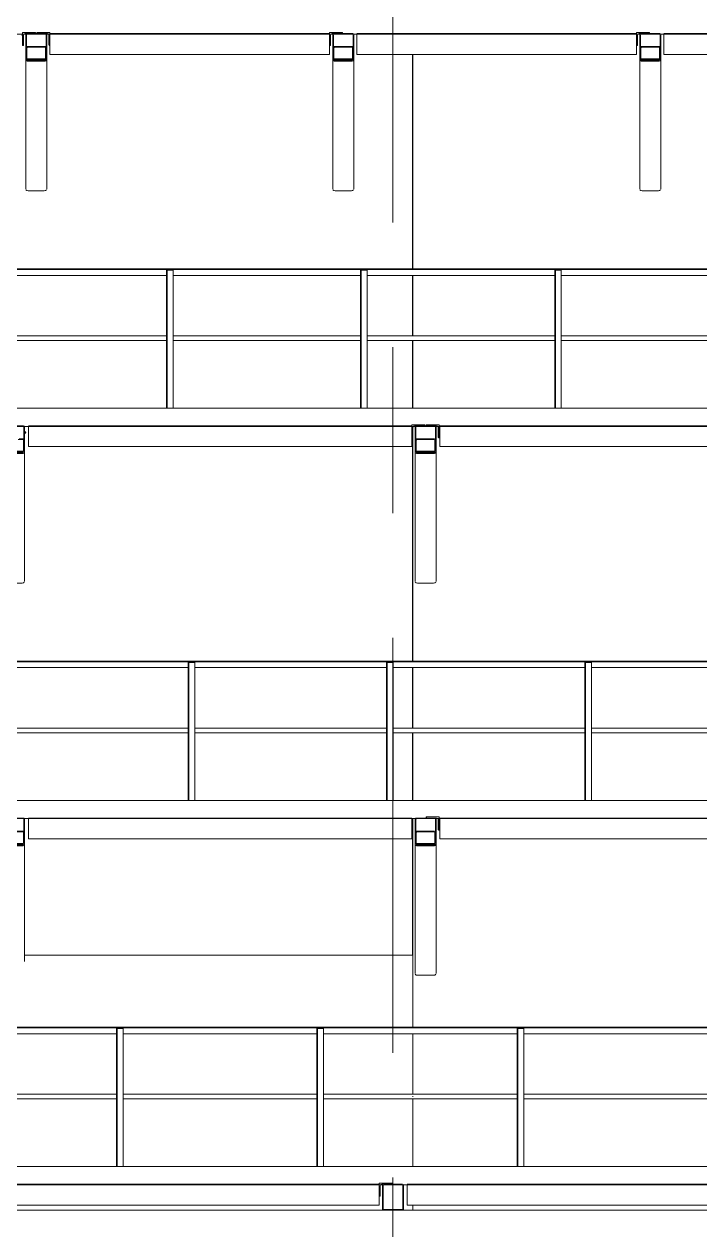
# Model space of a CAD drawing. Header units: millimetres. Extents: x 51154 to 151340, y -24069 to 30962.
# Drawn here: x 89109 to 94282, y 10150 to 19372 of the extents above; entities that cross this region are included whole.
import ezdxf

# ---------------------------------------------------------------- set-up
doc = ezdxf.new("R2010")
doc.units = ezdxf.units.MM
doc.linetypes.add('Осевые', pattern=[6350, 1270, -952.5, 3175, -952.5])
for name, color, linetype, lineweight in [('Балясины', 7, 'Continuous', 9), ('Каркас несущий', 7, 'Continuous', 9), ('Ограждение', 7, 'Continuous', 9), ('Перекрытия', 7, 'Continuous', 9), ('Поручни', 7, 'Continuous', 9), ('Стены', 7, 'Continuous', 9)]:
    doc.layers.add(name, color=color, linetype=linetype, lineweight=lineweight)
doc.layers.add('Оси-3', color=7, linetype='Осевые', lineweight=9, true_color=0xaaaaaa)

# ---------------------------------------------------------------- blocks, each defined once
blk = doc.blocks.new('Швеллеры стальные гнутые равнополочные  ГОСТ 8278-83_Гн_ - Гн200x80x5-V11-Разрез 1-1')
at = {"layer": 'Каркас несущий'}
for p, q in [((82151.6, 10493), (82151.6, 10307)), ((82156.6, 10312), (82156.6, 10488)), ((82231.6, 10500), (82158.6, 10500)), ((82163.6, 10495), (82231.6, 10495)), ((82231.6, 10495), (82231.6, 10500)), ((82158.6, 10300), (82231.6, 10300)), ((82231.6, 10305), (82163.6, 10305)), ((82231.6, 10300), (82231.6, 10305))]:
    blk.add_line(p, q, dxfattribs=at)
for centre, start, end in [((82158.6, 10493), 90, 180), ((82163.6, 10488), 90, 180), ((82158.6, 10307), 180, 270), ((82163.6, 10312), 180, 270)]:
    blk.add_arc(centre, 7, start, end, dxfattribs=at)
blk = doc.blocks.new('Швеллеры стальные гнутые равнополочные  ГОСТ 8278-83_Гн_ - Гн200x80x5-565226-Разрез 1-1')
at = {"layer": 'Каркас несущий'}
for p, q in [((82231.6, 10500), (82231.6, 10495)), ((82304.6, 10500), (82231.6, 10500)), ((82231.6, 10495), (82299.6, 10495)), ((82306.6, 10488), (82306.6, 10312)), ((82311.6, 10307), (82311.6, 10493)), ((82299.6, 10305), (82231.6, 10305)), ((82231.6, 10305), (82231.6, 10300)), ((82231.6, 10300), (82304.6, 10300))]:
    blk.add_line(p, q, dxfattribs=at)
for centre, start, end in [((82299.6, 10488), 0, 90), ((82304.6, 10493), 0, 90), ((82299.6, 10312), 270, 0), ((82304.6, 10307), 270, 0)]:
    blk.add_arc(centre, 7, start, end, dxfattribs=at)
blk = doc.blocks.new('Уголки стальные горячекатанные равнополочные ГОСТ 8509-93 - L100x8-V12-Разрез 1-1')
at = {"layer": 'Каркас несущий'}
for p, q in [((86026.6, 10508), (85926.6, 10508)), ((85926.6, 10508), (85926.6, 10408)), ((85934.6, 10412), (85934.6, 10488)), ((85946.6, 10500), (86022.6, 10500)), ((86026.6, 10504), (86026.6, 10508)), ((85926.6, 10408), (85930.6, 10408))]:
    blk.add_line(p, q, dxfattribs=at)
for centre, radius, start, end in [((85946.6, 10488), 12, 90, 180), ((86022.6, 10504), 4, 270, 0), ((85930.6, 10412), 4, 270, 0)]:
    blk.add_arc(centre, radius, start, end, dxfattribs=at)
blk = doc.blocks.new('Швеллеры стальные гнутые равнополочные  ГОСТ 8278-83_Гн_ - Гн160x80x5-579893-Разрез 1-1')
at = {"layer": 'Каркас несущий'}
for p, q in [((91826.6, 10500), (88911.6, 10500)), ((88911.6, 10347), (88911.6, 10493)), ((88911.6, 10492.9), (88911.6, 10488)), ((91826.6, 10493), (91826.6, 10347)), ((91826.6, 10488), (91826.6, 10492.9)), ((88911.6, 10352), (88911.6, 10347.1)), ((88911.6, 10340), (88911.6, 10347)), ((88911.6, 10340), (91826.6, 10340)), ((91826.6, 10340), (88911.6, 10340)), ((91826.6, 10347.1), (91826.6, 10352)), ((91826.6, 10347), (91826.6, 10340))]:
    blk.add_line(p, q, dxfattribs=at)
blk = doc.blocks.new('Швеллеры стальные горячекатанные ГОСТ 8240-97_П_ - 18П-583039-Разрез 1-1')
at = {"layer": 'Каркас несущий'}
blk.add_line((82141.6, 10300), (101906.8, 10300), dxfattribs=at)
blk = doc.blocks.new('Ограждение - 50х5-V15-Разрез 1-1')
at = {"layer": 'Балясины'}
for p, q in [((100551.7, 11690.2), (100548.5, 11690.2)), ((100548.5, 11690.2), (100548.5, 10635)), ((100553.5, 11690.2), (100551.7, 11690.2)), ((100553.5, 11690.2), (100553.5, 10635)), ((100559, 11690.2), (100553.5, 11690.2)), ((100596.7, 11690.2), (100559, 11690.2)), ((100598.5, 11690.2), (100596.7, 11690.2)), ((100598.5, 11690.2), (100598.5, 10635)), ((100598.5, 11690.2), (100598.5, 10635)), ((100548.5, 10635), (100551.7, 10635)), ((100551.7, 10635), (100553.5, 10635)), ((100553.5, 10635), (100559, 10635)), ((100559, 10635), (100596.7, 10635)), ((100596.7, 10635), (100598.5, 10635))]:
    blk.add_line(p, q, dxfattribs=at)
blk = doc.blocks.new('Ограждение - Ограждение-583171-Разрез 1-1')
at = {"layer": 'Поручни'}
for p, q in [((82151.6, 11700.1), (101921.6, 11700.1)), ((82151.6, 11695.1), (101921.6, 11695.1)), ((88332.1, 11650.1), (89817, 11650.1)), ((88332.1, 11650.1), (89817, 11650.1)), ((89865.2, 11650.1), (91350.1, 11650.1)), ((89865.2, 11650.1), (91350.1, 11650.1)), ((91398.3, 11650.1), (92883.2, 11650.1)), ((91398.3, 11650.1), (92883.2, 11650.1)), ((92931.4, 11650.1), (94416.2, 11650.1)), ((92931.4, 11650.1), (94416.2, 11650.1)), ((88332.1, 11187.5), (89817, 11187.5)), ((89820.2, 11187.5), (89823.6, 11187.5)), ((89865.2, 11187.5), (91350.1, 11187.5)), ((91353.3, 11187.5), (91356.7, 11187.5)), ((91398.3, 11187.5), (92883.2, 11187.5)), ((92886.4, 11187.5), (92889.8, 11187.5)), ((92931.4, 11187.5), (94416.2, 11187.5)), ((88332.1, 11152.1), (89817, 11152.1)), ((89820.2, 11152.1), (89823.6, 11152.1)), ((89865.2, 11152.1), (91350.1, 11152.1)), ((91353.3, 11152.1), (91356.7, 11152.1)), ((91398.3, 11152.1), (92883.2, 11152.1)), ((92886.4, 11152.1), (92889.8, 11152.1)), ((92931.4, 11152.1), (94416.2, 11152.1)), ((82151.6, 10635), (101921.7, 10635)), ((88880.8, 10495), (91852.5, 10495)), ((91863.6, 10495), (91999.2, 10495)), ((92010.8, 10495), (94982.5, 10495))]:
    blk.add_line(p, q, dxfattribs=at)
for p in [(-10731.5, 0), (-9198.5, 0), (-7665.4, 0)]:
    blk.add_blockref('Ограждение - 50х5-V15-Разрез 1-1', p)
blk = doc.blocks.new('Ограждение - Ограждение-585888-Разрез 1-1')
at = {"layer": 'Поручни'}
for p, q in [((82771.6, 14500.1), (101921.6, 14500.1)), ((82786.6, 14495.1), (101906.8, 14495.1)), ((88894.1, 14450.1), (90364.5, 14450.1)), ((88894.1, 14450.1), (90364.5, 14450.1)), ((90412.7, 14450.1), (91883.1, 14450.1)), ((90412.7, 14450.1), (91883.1, 14450.1)), ((91931.3, 14450.1), (93401.6, 14450.1)), ((91931.3, 14450.1), (93401.6, 14450.1)), ((93449.8, 14450.1), (94920.2, 14450.1)), ((93449.8, 14450.1), (94920.2, 14450.1)), ((88894.1, 13987.5), (90364.5, 13987.5)), ((88894.1, 13952.1), (90364.5, 13952.1)), ((90367.7, 13987.5), (90371.1, 13987.5)), ((90367.7, 13952.1), (90371.1, 13952.1)), ((90412.7, 13987.5), (91883.1, 13987.5)), ((90412.7, 13952.1), (91883.1, 13952.1)), ((91886.3, 13987.5), (91889.7, 13987.5)), ((91886.3, 13952.1), (91889.7, 13952.1)), ((91931.3, 13987.5), (93401.6, 13987.5)), ((91931.3, 13952.1), (93401.6, 13952.1)), ((93404.8, 13987.5), (93408.2, 13987.5)), ((93404.8, 13952.1), (93408.2, 13952.1)), ((93449.8, 13987.5), (94920.2, 13987.5)), ((93449.8, 13952.1), (94920.2, 13952.1)), ((82771.6, 13435), (101921.6, 13435)), ((89110.8, 13295), (92102.5, 13295)), ((92113.6, 13295), (92249.6, 13295)), ((92260.8, 13295), (95252.5, 13295))]:
    blk.add_line(p, q, dxfattribs=at)
for p in [(-10184.1, 2800), (-8665.5, 2800), (-7146.9, 2800)]:
    blk.add_blockref('Ограждение - 50х5-V15-Разрез 1-1', p)
blk = doc.blocks.new('Профили стальные гнутые замкнутые сварные квадратные ГОСТ  30245-2003 - 160x160x8-V24-Разрез 1-1')
at = {"layer": 'Каркас несущий'}
for p, q in [((88951.6, 13187.3), (88951.6, 13099.6)), ((88959.6, 13106.7), (88959.6, 13187.3)), ((89093.6, 13200), (88969.6, 13200)), ((88969.6, 13194.3), (89093.6, 13194.3)), ((89103.6, 13187.3), (89103.6, 13106.7)), ((89111.6, 13099.6), (89111.6, 13187.3)), ((88951.6, 13099.6), (88951.6, 12203.1)), ((89111.6, 12203.1), (89111.6, 13099.6)), ((89093.6, 13092.5), (88969.6, 13092.5)), ((88969.6, 13086.9), (89093.6, 13086.9))]:
    blk.add_line(p, q, dxfattribs=at)
for centre, major_axis, start_param, end_param in [((88969.6, 13187.3), (18, 0), 1.570796, 2.356194), ((88969.6, 13187.3), (10, 0), 1.570796, 3.141593), ((89093.6, 13187.3), (18, 0), 0.785398, 1.570796), ((89093.6, 13187.3), (10, 0), 0, 1.570796), ((88969.6, 13099.6), (18, 0), 3.141593, 4.712389), ((88969.6, 13099.6), (10, 0), 3.141593, 4.712389), ((89093.6, 13099.6), (10, 0), 4.712389, 6.283185), ((89093.6, 13099.6), (18, 0), 4.712389, 6.283185)]:
    blk.add_ellipse(centre, major_axis=major_axis, ratio=0.707107, start_param=start_param, end_param=end_param, dxfattribs=at)
blk = doc.blocks.new('Профили стальные гнутые замкнутые сварные квадратные ГОСТ  30245-2003 - 160x160x8-V25-Разрез 1-1')
at = {"layer": 'Каркас несущий'}
for p, q in [((92101.6, 13187.3), (92101.6, 13099.6)), ((92109.6, 13106.7), (92109.6, 13187.3)), ((92243.6, 13200), (92119.6, 13200)), ((92119.6, 13194.3), (92243.6, 13194.3)), ((92253.6, 13187.3), (92253.6, 13106.7)), ((92261.6, 13099.6), (92261.6, 13187.3)), ((92101.6, 13099.6), (92101.6, 12109.6)), ((92261.6, 12109.6), (92261.6, 13099.6)), ((92243.6, 13092.5), (92119.6, 13092.5)), ((92119.6, 13086.9), (92243.6, 13086.9)), ((92243.6, 12096.9), (92119.6, 12096.9))]:
    blk.add_line(p, q, dxfattribs=at)
for centre, major_axis, start_param, end_param in [((92119.6, 13187.3), (18, 0), 1.570796, 2.356194), ((92119.6, 13187.3), (10, 0), 1.570796, 3.141593), ((92243.6, 13187.3), (18, 0), 0.785398, 1.570796), ((92243.6, 13187.3), (10, 0), 0, 1.570796), ((92119.6, 13099.6), (18, 0), 3.141593, 4.712389), ((92119.6, 13099.6), (10, 0), 3.141593, 4.712389), ((92243.6, 13099.6), (10, 0), 4.712389, 6.283185), ((92243.6, 13099.6), (18, 0), 4.712389, 6.283185), ((92119.6, 12109.6), (18, 0), 3.549774, 4.712389), ((92243.6, 12109.6), (18, 0), 4.712389, 5.875004)]:
    blk.add_ellipse(centre, major_axis=major_axis, ratio=0.707107, start_param=start_param, end_param=end_param, dxfattribs=at)
blk = doc.blocks.new('Уголки стальные горячекатанные равнополочные ГОСТ 8509-93 - L100x8-568910-Разрез 1-1')
at = {"layer": 'Каркас несущий'}
for p, q in [((82336.6, 10508), (82236.6, 10508)), ((82236.6, 10508), (82236.6, 10504)), ((82240.6, 10500), (82316.6, 10500)), ((82328.6, 10488), (82328.6, 10412)), ((82336.6, 10408), (82336.6, 10508)), ((82332.6, 10408), (82336.6, 10408))]:
    blk.add_line(p, q, dxfattribs=at)
for centre, radius, start, end in [((82240.6, 10504), 4, 180, 270), ((82316.6, 10488), 12, 0, 90), ((82332.6, 10412), 4, 180, 270)]:
    blk.add_arc(centre, radius, start, end, dxfattribs=at)
blk = doc.blocks.new('Швеллеры стальные гнутые равнополочные  ГОСТ 8278-83_Гн_ - Гн160x80x5-570158-Разрез 1-1')
at = {"layer": 'Каркас несущий'}
for p, q in [((92076.6, 13300), (89141.6, 13300)), ((89141.6, 13147), (89141.6, 13293)), ((89141.6, 13292.9), (89141.6, 13288)), ((92076.6, 13293), (92076.6, 13147)), ((92076.6, 13288), (92076.6, 13292.9)), ((89141.6, 13152), (89141.6, 13147.1)), ((89141.6, 13140), (89141.6, 13147)), ((89141.6, 13140), (92076.6, 13140)), ((92076.6, 13140), (89141.6, 13140)), ((92076.6, 13147.1), (92076.6, 13152)), ((92076.6, 13147), (92076.6, 13140))]:
    blk.add_line(p, q, dxfattribs=at)
blk = doc.blocks.new('Ограждение - Ограждение-593931-Разрез 1-1')
at = {"layer": 'Поручни'}
for p, q in [((82771.6, 17500.1), (101921.6, 17500.1)), ((82786.6, 17495.1), (101921.6, 17495.1)), ((88761.8, 17450.1), (90199.1, 17450.1)), ((88761.8, 17450.1), (90199.1, 17450.1)), ((90247.3, 17450.1), (91684.6, 17450.1)), ((90247.3, 17450.1), (91684.6, 17450.1)), ((91732.8, 17450.1), (93170.1, 17450.1)), ((91732.8, 17450.1), (93170.1, 17450.1)), ((93218.3, 17450.1), (94655.6, 17450.1)), ((93218.3, 17450.1), (94655.6, 17450.1)), ((88761.8, 16987.5), (90199.1, 16987.5)), ((90202.3, 16987.5), (90205.7, 16987.5)), ((90247.3, 16987.5), (91684.6, 16987.5)), ((91687.8, 16987.5), (91691.2, 16987.5)), ((91732.8, 16987.5), (93170.1, 16987.5)), ((93173.3, 16987.5), (93176.7, 16987.5)), ((93218.3, 16987.5), (94655.6, 16987.5)), ((88761.8, 16952.1), (90199.1, 16952.1)), ((90202.3, 16952.1), (90205.7, 16952.1)), ((90247.3, 16952.1), (91684.6, 16952.1)), ((91687.8, 16952.1), (91691.2, 16952.1)), ((91732.8, 16952.1), (93170.1, 16952.1)), ((93173.3, 16952.1), (93176.7, 16952.1)), ((93218.3, 16952.1), (94655.6, 16952.1)), ((82771.6, 16435), (101921.8, 16435)), ((89110.8, 16295), (92102.5, 16295)), ((92113.6, 16295), (92249.6, 16295)), ((92260.8, 16295), (95252.5, 16295))]:
    blk.add_line(p, q, dxfattribs=at)
for p in [(-10349.4, 5800), (-8863.9, 5800), (-7378.4, 5800)]:
    blk.add_blockref('Ограждение - 50х5-V15-Разрез 1-1', p)
blk = doc.blocks.new('Профили стальные гнутые замкнутые сварные квадратные ГОСТ  30245-2003 - 160x160x8-V31-Разрез 1-1')
at = {"layer": 'Каркас несущий'}
for p, q in [((88951.6, 16187.3), (88951.6, 16099.6)), ((88959.6, 16107.7), (88959.6, 16187.3)), ((89064.6, 16194.3), (89093.6, 16194.3)), ((89093.6, 16200), (89070.7, 16200)), ((89103.6, 16187.3), (89103.6, 16107.6)), ((89111.6, 16099.6), (89111.6, 16187.3)), ((88951.6, 16099.6), (88951.6, 15109.6)), ((89093.6, 16092.5), (88969.6, 16092.5)), ((88969.6, 16086.9), (89093.6, 16086.9)), ((89111.6, 15109.6), (89111.6, 16099.6)), ((89093.6, 15096.9), (88969.6, 15096.9))]:
    blk.add_line(p, q, dxfattribs=at)
for centre, major_axis, start_param, end_param in [((89093.6, 16187.3), (18, 0), 0.785398, 1.570796), ((89093.6, 16187.3), (10, 0), 0, 1.570796), ((88969.6, 16099.6), (18, 0), 3.141593, 4.712389), ((88969.6, 16099.6), (10, 0), 3.141593, 4.712389), ((89093.6, 16099.6), (10, 0), 4.712389, 6.283185), ((89093.6, 16099.6), (18, 0), 4.712389, 6.283185), ((88969.6, 15109.6), (18, 0), 3.549774, 4.712389), ((89093.6, 15109.6), (18, 0), 4.712389, 5.875004)]:
    blk.add_ellipse(centre, major_axis=major_axis, ratio=0.707107, start_param=start_param, end_param=end_param, dxfattribs=at)
blk = doc.blocks.new('Ограждение - Ограждение-602312-Разрез 1-1')
at = {"layer": 'Поручни'}
for p, q in [((82781.6, 19295), (91472.5, 19295)), ((91483.6, 19295), (91617.5, 19295)), ((91630.8, 19295), (93822.5, 19295)), ((93833.6, 19295), (93969.6, 19295)), ((93980.8, 19295), (96152.5, 19295))]:
    blk.add_line(p, q, dxfattribs=at)
blk = doc.blocks.new('Швеллеры стальные гнутые равнополочные  ГОСТ 8278-83_Гн_ - Гн200x80x5-589179-Разрез 1-1')
at = {"layer": 'Каркас несущий'}
for p, q in [((101681.6, 13293), (101681.6, 13107)), ((101686.6, 13112), (101686.6, 13288)), ((101761.6, 13300), (101688.6, 13300)), ((101693.6, 13295), (101761.6, 13295)), ((101761.6, 13295), (101761.6, 13300)), ((101688.6, 13100), (101761.6, 13100)), ((101761.6, 13105), (101693.6, 13105)), ((101761.6, 13100), (101761.6, 13105))]:
    blk.add_line(p, q, dxfattribs=at)
for centre, start, end in [((101688.6, 13293), 90, 180), ((101693.6, 13288), 90, 180), ((101688.6, 13107), 180, 270), ((101693.6, 13112), 180, 270)]:
    blk.add_arc(centre, 7, start, end, dxfattribs=at)
blk = doc.blocks.new('Швеллеры стальные гнутые равнополочные  ГОСТ 8278-83_Гн_ - Гн200x80x5-589180-Разрез 1-1')
at = {"layer": 'Каркас несущий'}
for p, q in [((101761.6, 13300), (101761.6, 13295)), ((101834.6, 13300), (101761.6, 13300)), ((101761.6, 13295), (101829.6, 13295)), ((101836.6, 13288), (101836.6, 13112)), ((101841.6, 13107), (101841.6, 13293)), ((101829.6, 13105), (101761.6, 13105)), ((101761.6, 13105), (101761.6, 13100)), ((101761.6, 13100), (101834.6, 13100))]:
    blk.add_line(p, q, dxfattribs=at)
for centre, start, end in [((101829.6, 13288), 0, 90), ((101834.6, 13293), 0, 90), ((101829.6, 13112), 270, 0), ((101834.6, 13107), 270, 0)]:
    blk.add_arc(centre, 7, start, end, dxfattribs=at)
blk = doc.blocks.new('Швеллеры стальные гнутые равнополочные  ГОСТ 8278-83_Гн_ - Гн160x80x5-606193-Разрез 1-1')
at = {"layer": 'Каркас несущий'}
for p, q in [((91446.6, 19300), (89306.6, 19300)), ((89306.6, 19147), (89306.6, 19293)), ((89306.6, 19292.9), (89306.6, 19288)), ((91446.6, 19293), (91446.6, 19147)), ((91446.6, 19288), (91446.6, 19292.9)), ((89306.6, 19152), (89306.6, 19147.1)), ((89306.6, 19140), (89306.6, 19147)), ((89306.6, 19140), (91446.6, 19140)), ((91446.6, 19140), (89306.6, 19140)), ((91446.6, 19147.1), (91446.6, 19152)), ((91446.6, 19147), (91446.6, 19140))]:
    blk.add_line(p, q, dxfattribs=at)
blk = doc.blocks.new('Ограждение - 50х5-6021134-Разрез 1-1')
at = {"layer": 'Балясины'}
for p, q in [((87509.9, 19140), (87509.9, 17951)), ((87514.9, 19140), (87514.9, 17951)), ((87559.9, 19140), (87559.9, 17992.9)), ((87559.9, 19140), (87559.9, 17992.9)), ((87559.9, 17982.2), (87559.9, 17951)), ((87559.9, 17982.2), (87559.9, 17951)), ((87509.9, 17951), (87513.1, 17951)), ((87513.1, 17951), (87514.9, 17951)), ((87524.4, 17951), (87558.1, 17951)), ((87558.1, 17951), (87559.9, 17951))]:
    blk.add_line(p, q, dxfattribs=at)
blk = doc.blocks.new('Ограждение - 50х5-V63-Разрез 1-1')
at = {"layer": 'Балясины'}
for p, q in [((89103.1, 20534.2), (89099.9, 20534.2)), ((89099.9, 20534.2), (89099.9, 20500.1)), ((89099.9, 20496.9), (89099.9, 20494.1)), ((89104.9, 20534.2), (89103.1, 20534.2)), ((89104.9, 20534.2), (89104.9, 20500.1)), ((89110.4, 20534.2), (89104.9, 20534.2)), ((89104.9, 20496.9), (89104.9, 20494.1)), ((89148.1, 20534.2), (89110.4, 20534.2)), ((89149.9, 20534.2), (89148.1, 20534.2)), ((89149.9, 20534.2), (89149.9, 20500.1)), ((89149.9, 20534.2), (89149.9, 20500.1)), ((89149.9, 20496.9), (89149.9, 20494.1)), ((89149.9, 20496.9), (89149.9, 20494.1)), ((89099.9, 20451.9), (89099.9, 19987.5)), ((89104.9, 20451.9), (89104.9, 19987.5)), ((89149.9, 20451.9), (89149.9, 19987.5)), ((89149.9, 20451.9), (89149.9, 19987.5)), ((89099.9, 19952.1), (89099.9, 19435)), ((89104.9, 19952.1), (89104.9, 19435)), ((89149.9, 19952.1), (89149.9, 19435)), ((89149.9, 19952.1), (89149.9, 19435))]:
    blk.add_line(p, q, dxfattribs=at)
blk = doc.blocks.new('Ограждение - 50х5-V64-Разрез 1-1')
at = {"layer": 'Балясины'}
for p, q in [((85923.1, 17748.5), (85919.9, 17748.5)), ((85919.9, 17748.5), (85919.9, 17500.1)), ((85924.9, 17748.5), (85923.1, 17748.5)), ((85924.9, 17748.5), (85924.9, 17500.1)), ((85930.4, 17748.5), (85924.9, 17748.5)), ((85968.1, 17748.5), (85930.4, 17748.5)), ((85969.9, 17748.5), (85968.1, 17748.5)), ((85969.9, 17748.5), (85969.9, 17500.1)), ((85969.9, 17748.5), (85969.9, 17500.1)), ((85919.9, 17496.9), (85919.9, 17494.2)), ((85919.9, 17451.9), (85919.9, 16987.5)), ((85924.9, 17496.9), (85924.9, 17494.2)), ((85924.9, 17451.9), (85924.9, 16987.5)), ((85969.9, 17496.9), (85969.9, 17494.2)), ((85969.9, 17496.9), (85969.9, 17494.2)), ((85969.9, 17451.9), (85969.9, 16987.5)), ((85969.9, 17451.9), (85969.9, 16987.5)), ((85919.9, 16952.1), (85919.9, 16558.2)), ((85924.9, 16952.1), (85924.9, 16558.2)), ((85969.9, 16952.1), (85969.9, 16598.2)), ((85969.9, 16952.1), (85969.9, 16598.2)), ((85919.9, 16558.2), (85923.1, 16558.2)), ((85923.1, 16558.2), (85924.9, 16558.2)), ((85937.2, 16558.2), (85968.1, 16558.2)), ((85968.1, 16558.2), (85969.9, 16558.2)), ((85969.9, 16586.8), (85969.9, 16558.2)), ((85969.9, 16586.8), (85969.9, 16558.2))]:
    blk.add_line(p, q, dxfattribs=at)
blk = doc.blocks.new('Ограждение - Ограждение-617736-Разрез 1-1')
at = {"layer": 'Поручни'}
for p, q in [((89046.1, 20496.9), (89042.9, 20494.1)), ((89099.9, 20544), (89049.7, 20500.1)), ((89050.5, 20494.1), (89053.7, 20496.9)), ((89057.3, 20500.1), (89099.9, 20537.4)), ((89099.9, 20544), (89099.9, 20539.8)), ((89099.9, 20530.1), (89099.9, 20500.1)), ((89099.9, 20496.9), (89099.9, 20494.1)), ((88761.8, 20181.4), (89070.6, 20451.9)), ((88761.8, 20241.3), (89002.3, 20451.9)), ((88994.7, 20451.9), (88761.8, 20247.9)), ((89070.6, 20451.9), (88761.8, 20181.4)), ((88713.6, 20205.7), (88464.5, 19987.5)), ((88472.1, 19987.5), (88713.6, 20199)), ((88719.6, 20210.9), (88716.8, 20208.5)), ((88716.8, 20201.8), (88719.6, 20204.3)), ((88540.4, 19987.5), (88713.6, 20139.2)), ((88713.6, 20139.2), (88540.4, 19987.5)), ((88716.8, 20142), (88719.6, 20144.5)), ((88719.6, 20144.5), (88716.8, 20142)), ((89099.9, 20043.7), (89035.7, 19987.5)), ((89099.9, 20039.8), (89099.9, 20023.5)), ((89099.9, 20016.9), (89099.9, 20000.7)), ((88424.2, 19952.1), (87833.9, 19435)), ((87841.4, 19435), (88431.8, 19952.1)), ((87909.7, 19435), (88500.1, 19952.1)), ((88500.1, 19952.1), (87909.7, 19435)), ((89049, 19952.1), (88761.8, 19700.6)), ((88995.3, 19952.1), (88761.8, 19747.6)), ((89099.9, 19996.7), (89089.3, 19987.5)), ((88713.6, 19705.3), (88405, 19435)), ((88713.6, 19658.3), (88458.7, 19435)), ((88719.4, 19710.4), (88716.8, 19708.1)), ((88719.4, 19663.4), (88716.8, 19661.1)), ((89099.9, 19478.9), (89049.8, 19435)), ((89099.9, 19478.9), (89099.9, 19435)), ((89096.6, 19289.9), (89091.6, 19285.5)), ((85919.9, 17751.7), (87504.7, 19140)), ((87497.1, 19140), (85919.9, 17758.3)), ((88925.6, 19140.1), (87053.5, 17500.1)), ((88713.3, 19140.2), (87558.1, 18128.2)), ((87558.1, 19126.9), (87573, 19140)), ((87573, 19140), (87558.1, 19126.9)), ((88121.9, 19140), (87558.1, 18646.1)), ((88068.3, 19140), (87558.1, 18693.1)), ((85968.1, 17734.1), (87509.9, 19084.7)), ((87509.9, 19084.7), (85968.1, 17734.1)), ((87509.9, 18650.8), (86196.3, 17500.1)), ((87516, 18656.2), (87513.1, 18653.7)), ((87509.9, 18603.8), (86249.9, 17500.1)), ((87516, 18609.2), (87513.1, 18606.6)), ((87509.9, 18086), (86841.1, 17500.1)), ((85919.9, 17754.1), (85919.9, 17758.3)), ((85919.9, 17694.3), (85919.9, 17744.4)), ((86194.9, 17451.9), (85968.1, 17253.2)), ((86141.3, 17451.9), (85968.1, 17300.2)), ((86192.6, 17496.9), (86190.3, 17494.8)), ((86246.3, 17496.9), (86243.9, 17494.8)), ((86786, 17451.9), (86255.8, 16987.5)), ((86998.5, 17451.9), (86468.3, 16987.5)), ((86837.4, 17496.9), (86835, 17494.8)), ((87049.9, 17496.9), (87047.5, 17494.8)), ((85919.9, 17237.8), (85919.9, 17254)), ((85926, 17263.3), (85923.1, 17260.8)), ((85919.9, 17214.9), (85919.9, 17231.2)), ((85926, 17216.4), (85923.1, 17213.8)), ((86427.9, 16952.1), (85919.9, 16507)), ((86215.5, 16952.1), (85968.1, 16735.4)), ((85919.9, 16554.3), (85919.9, 16693.2)), ((85919.9, 16507), (85919.9, 16542.9))]:
    blk.add_line(p, q, dxfattribs=at)
at = {"layer": 'Поручни', "flags": 128}
for points in [[(89099.9, 20539.8), (89099.9, 20539.2), (89099.9, 20538.6), (89099.9, 20538.1), (89099.9, 20537.7), (89099.9, 20537.5), (89099.9, 20537.4)], [(89099.9, 20537.4), (89099.9, 20537.2), (89099.9, 20536.4), (89099.9, 20535.3), (89099.9, 20533.7)], [(85919.9, 17751.7), (85919.9, 17751.8), (85919.9, 17752), (85919.9, 17752.4), (85919.9, 17752.9), (85919.9, 17753.5), (85919.9, 17754.1)], [(85919.9, 17748), (85919.9, 17749.5), (85919.9, 17750.7), (85919.9, 17751.4), (85919.9, 17751.7)]]:
    blk.add_lwpolyline(points, dxfattribs=at)
for name in ['Ограждение - 50х5-V63-Разрез 1-1', 'Ограждение - 50х5-6021134-Разрез 1-1', 'Ограждение - 50х5-V64-Разрез 1-1']:
    blk.add_blockref(name, (0, 0))

msp = doc.modelspace()

# ---------------------------------------------------------------- linework, layer by layer
at = {"layer": 'Каркас несущий'}
for p, q in [((89116.2, 16254.2), (89111.6, 16250)), ((89111.6, 16237.8), (89122.3, 16247.6)), ((89111.8, 16259), (89116.2, 16254.2)), ((89116.2, 16254.2), (89119.9, 16250.2)), ((89119.9, 16250.2), (89122.3, 16247.6))]:
    msp.add_line(p, q, dxfattribs=at)
at = {"layer": 'Оси-3'}
msp.add_line((91931.6, -22468.7), (91931.6, 29000), dxfattribs=at)
at = {"layer": 'Перекрытия'}
for p in [(92083.6, 12250), (91781.6, 12250)]:
    msp.add_line(p, (89111.5, 12250), dxfattribs=at)
at = {"layer": 'Стены'}
for p, q in [((92081.6, 17500.1), (92081.6, 19140)), ((92083.6, 19140), (92083.6, 17500.1)), ((92081.6, 17493.5), (92081.6, 17496.9)), ((92081.6, 16987.5), (92081.6, 17451.9)), ((92083.6, 17496.9), (92083.6, 17493.5)), ((92083.6, 17451.9), (92083.6, 16987.5)), ((92081.6, 16435), (92081.6, 16952.1)), ((92083.6, 16952.1), (92083.6, 16435)), ((92081.6, 14500.1), (92081.6, 16210.5)), ((92083.6, 16211.5), (92083.6, 14500.1)), ((92081.6, 14494), (92081.6, 14496.9)), ((92083.6, 14496.9), (92083.6, 14494)), ((92081.6, 13988.4), (92081.6, 14451.9)), ((92083.6, 14451.9), (92083.6, 13988.4)), ((92081.6, 13435), (92081.6, 13952.1)), ((92083.6, 13952.1), (92083.6, 13435)), ((92081.6, 12250), (92081.6, 13295)), ((92083.6, 13295), (92083.6, 11700.1)), ((92081.6, 12250), (92081.6, 12300)), ((92081.6, 12300), (92083.6, 12300)), ((92083.6, 12300), (92083.6, 12250)), ((92083.6, 12250), (89111.5, 12250)), ((89111.5, 12250), (92081.6, 12250)), ((92083.6, 11700.1), (92083.6, 12250)), ((92083.6, 11693.5), (92083.6, 11696.9)), ((92083.6, 11696.9), (92083.6, 11693.5)), ((92083.6, 11187.5), (92083.6, 11651.9)), ((92083.6, 11651.9), (92083.6, 11187.5)), ((92083.6, 11167.3), (92083.6, 11172.3)), ((92083.6, 11172.3), (92083.6, 11167.3)), ((92083.6, 10635), (92083.6, 11152.1)), ((92083.6, 11152.1), (92083.6, 10635)), ((92083.6, 10300), (92083.6, 10340)), ((92083.6, 10340), (92083.6, 10300))]:
    msp.add_line(p, q, dxfattribs=at)

# ---------------------------------------------------------------- block references
at = {"layer": 'Каркас несущий'}
for name, p in [('Уголки стальные горячекатанные равнополочные ГОСТ 8509-93 - L100x8-V12-Разрез 1-1', (3170, 8800)), ('Швеллеры стальные гнутые равнополочные  ГОСТ 8278-83_Гн_ - Гн200x80x5-589179-Разрез 1-1', (-12560, 6000)), ('Швеллеры стальные гнутые равнополочные  ГОСТ 8278-83_Гн_ - Гн200x80x5-589180-Разрез 1-1', (-12560, 6000)), ('Уголки стальные горячекатанные равнополочные ГОСТ 8509-93 - L100x8-568910-Разрез 1-1', (6970, 8800)), ('Швеллеры стальные гнутые равнополочные  ГОСТ 8278-83_Гн_ - Гн160x80x5-606193-Разрез 1-1', (0, 0)), ('Уголки стальные горячекатанные равнополочные ГОСТ 8509-93 - L100x8-V12-Разрез 1-1', (5520, 8800)), ('Швеллеры стальные гнутые равнополочные  ГОСТ 8278-83_Гн_ - Гн200x80x5-V11-Разрез 1-1', (9320, 8800)), ('Швеллеры стальные гнутые равнополочные  ГОСТ 8278-83_Гн_ - Гн200x80x5-565226-Разрез 1-1', (9320, 8800)), ('Швеллеры стальные гнутые равнополочные  ГОСТ 8278-83_Гн_ - Гн160x80x5-606193-Разрез 1-1', (2350, 0)), ('Уголки стальные горячекатанные равнополочные ГОСТ 8509-93 - L100x8-V12-Разрез 1-1', (7870, 8800)), ('Швеллеры стальные гнутые равнополочные  ГОСТ 8278-83_Гн_ - Гн200x80x5-V11-Разрез 1-1', (11670, 8800)), ('Швеллеры стальные гнутые равнополочные  ГОСТ 8278-83_Гн_ - Гн200x80x5-565226-Разрез 1-1', (11670, 8800)), ('Швеллеры стальные гнутые равнополочные  ГОСТ 8278-83_Гн_ - Гн160x80x5-606193-Разрез 1-1', (4700, 0)), ('Профили стальные гнутые замкнутые сварные квадратные ГОСТ  30245-2003 - 160x160x8-V25-Разрез 1-1', (-2980, 6000)), ('Профили стальные гнутые замкнутые сварные квадратные ГОСТ  30245-2003 - 160x160x8-V25-Разрез 1-1', (-630, 6000)), ('Профили стальные гнутые замкнутые сварные квадратные ГОСТ  30245-2003 - 160x160x8-V25-Разрез 1-1', (1720, 6000)), ('Швеллеры стальные гнутые равнополочные  ГОСТ 8278-83_Гн_ - Гн200x80x5-565226-Разрез 1-1', (6800, 5800)), ('Швеллеры стальные гнутые равнополочные  ГОСТ 8278-83_Гн_ - Гн160x80x5-570158-Разрез 1-1', (0, 3000)), ('Уголки стальные горячекатанные равнополочные ГОСТ 8509-93 - L100x8-V12-Разрез 1-1', (6150, 5800)), ('Швеллеры стальные гнутые равнополочные  ГОСТ 8278-83_Гн_ - Гн200x80x5-V11-Разрез 1-1', (9950, 5800)), ('Швеллеры стальные гнутые равнополочные  ГОСТ 8278-83_Гн_ - Гн200x80x5-565226-Разрез 1-1', (9950, 5800)), ('Уголки стальные горячекатанные равнополочные ГОСТ 8509-93 - L100x8-568910-Разрез 1-1', (9950, 5800)), ('Швеллеры стальные гнутые равнополочные  ГОСТ 8278-83_Гн_ - Гн160x80x5-570158-Разрез 1-1', (3150, 3000)), ('Профили стальные гнутые замкнутые сварные квадратные ГОСТ  30245-2003 - 160x160x8-V31-Разрез 1-1', (0, 0)), ('Профили стальные гнутые замкнутые сварные квадратные ГОСТ  30245-2003 - 160x160x8-V25-Разрез 1-1', (0, 3000)), ('Швеллеры стальные гнутые равнополочные  ГОСТ 8278-83_Гн_ - Гн200x80x5-565226-Разрез 1-1', (6800, 2800)), ('Швеллеры стальные гнутые равнополочные  ГОСТ 8278-83_Гн_ - Гн160x80x5-570158-Разрез 1-1', (0, 0)), ('Швеллеры стальные гнутые равнополочные  ГОСТ 8278-83_Гн_ - Гн200x80x5-V11-Разрез 1-1', (9950, 2800)), ('Швеллеры стальные гнутые равнополочные  ГОСТ 8278-83_Гн_ - Гн200x80x5-565226-Разрез 1-1', (9950, 2800)), ('Уголки стальные горячекатанные равнополочные ГОСТ 8509-93 - L100x8-568910-Разрез 1-1', (9950, 2800)), ('Швеллеры стальные гнутые равнополочные  ГОСТ 8278-83_Гн_ - Гн160x80x5-570158-Разрез 1-1', (3150, 0)), ('Профили стальные гнутые замкнутые сварные квадратные ГОСТ  30245-2003 - 160x160x8-V24-Разрез 1-1', (0, 0)), ('Профили стальные гнутые замкнутые сварные квадратные ГОСТ  30245-2003 - 160x160x8-V25-Разрез 1-1', (0, 0)), ('Швеллеры стальные гнутые равнополочные  ГОСТ 8278-83_Гн_ - Гн160x80x5-579893-Разрез 1-1', (0, 0)), ('Уголки стальные горячекатанные равнополочные ГОСТ 8509-93 - L100x8-V12-Разрез 1-1', (5900, 0)), ('Швеллеры стальные гнутые равнополочные  ГОСТ 8278-83_Гн_ - Гн200x80x5-V11-Разрез 1-1', (9700, 0)), ('Швеллеры стальные гнутые равнополочные  ГОСТ 8278-83_Гн_ - Гн200x80x5-565226-Разрез 1-1', (9700, 0)), ('Швеллеры стальные гнутые равнополочные  ГОСТ 8278-83_Гн_ - Гн160x80x5-579893-Разрез 1-1', (3130, 0)), ('Швеллеры стальные горячекатанные ГОСТ 8240-97_П_ - 18П-583039-Разрез 1-1', (0, 0))]:
    msp.add_blockref(name, p, dxfattribs=at)
at = {"layer": 'Ограждение'}
for name in ['Ограждение - Ограждение-602312-Разрез 1-1', 'Ограждение - Ограждение-617736-Разрез 1-1', 'Ограждение - Ограждение-593931-Разрез 1-1', 'Ограждение - Ограждение-585888-Разрез 1-1', 'Ограждение - Ограждение-583171-Разрез 1-1']:
    msp.add_blockref(name, (0, 0), dxfattribs=at)

doc.saveas('drawing.dxf')
